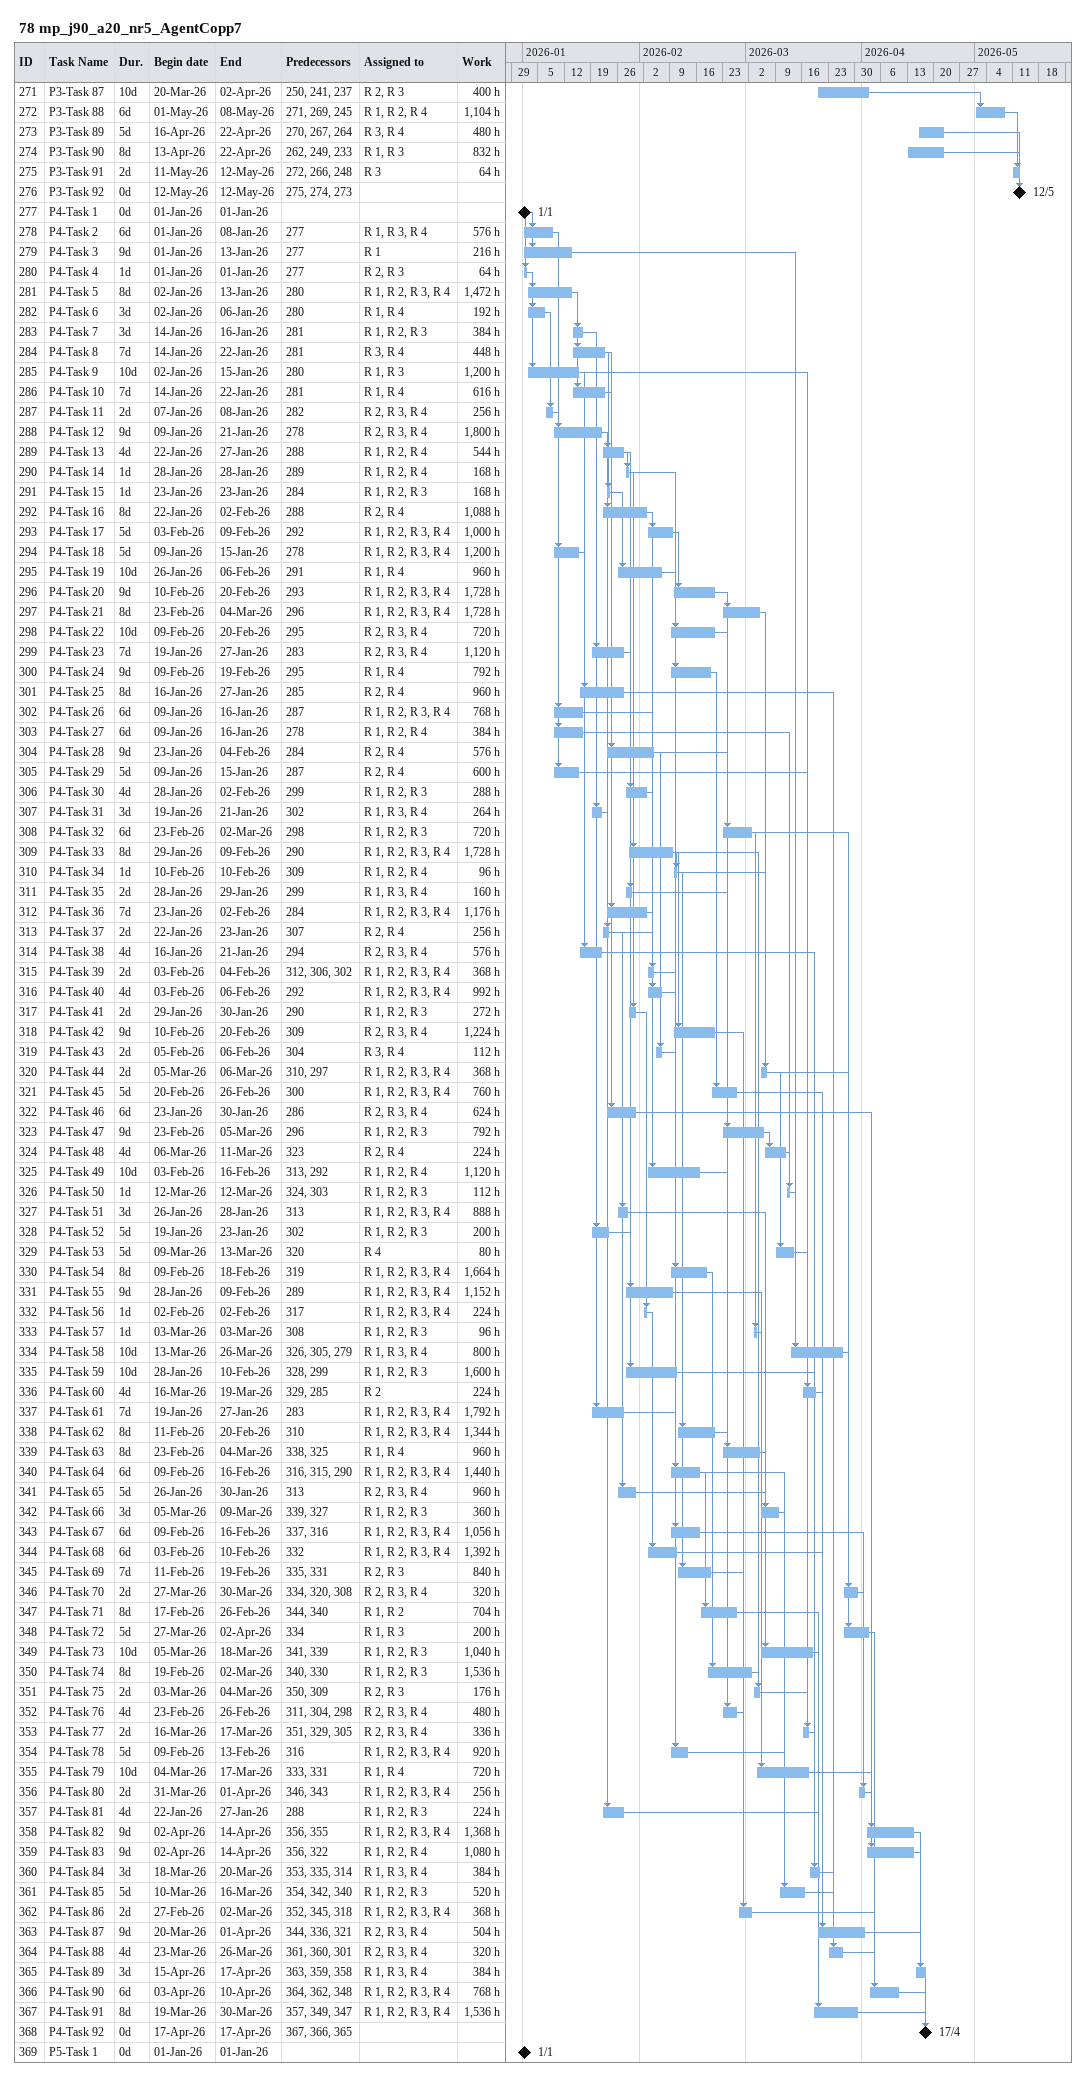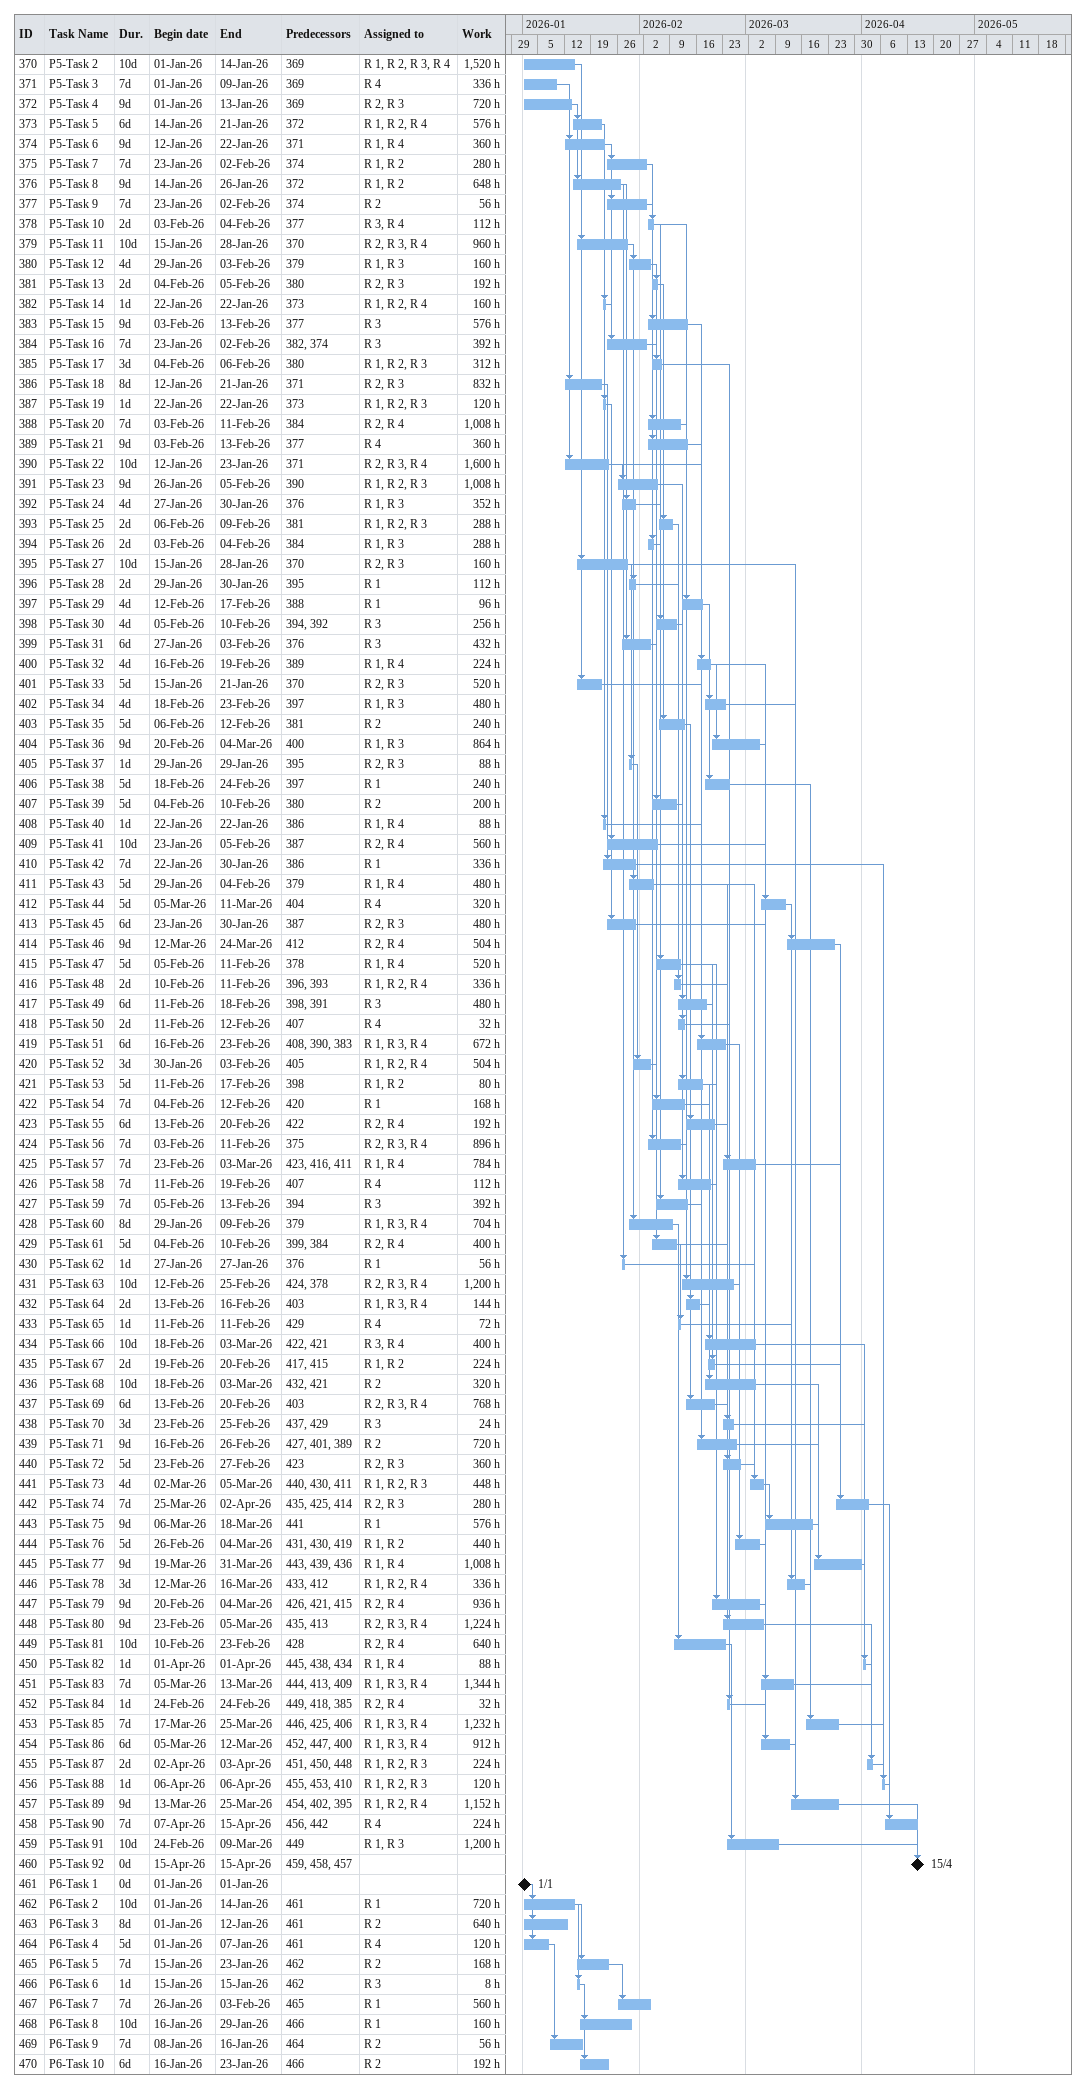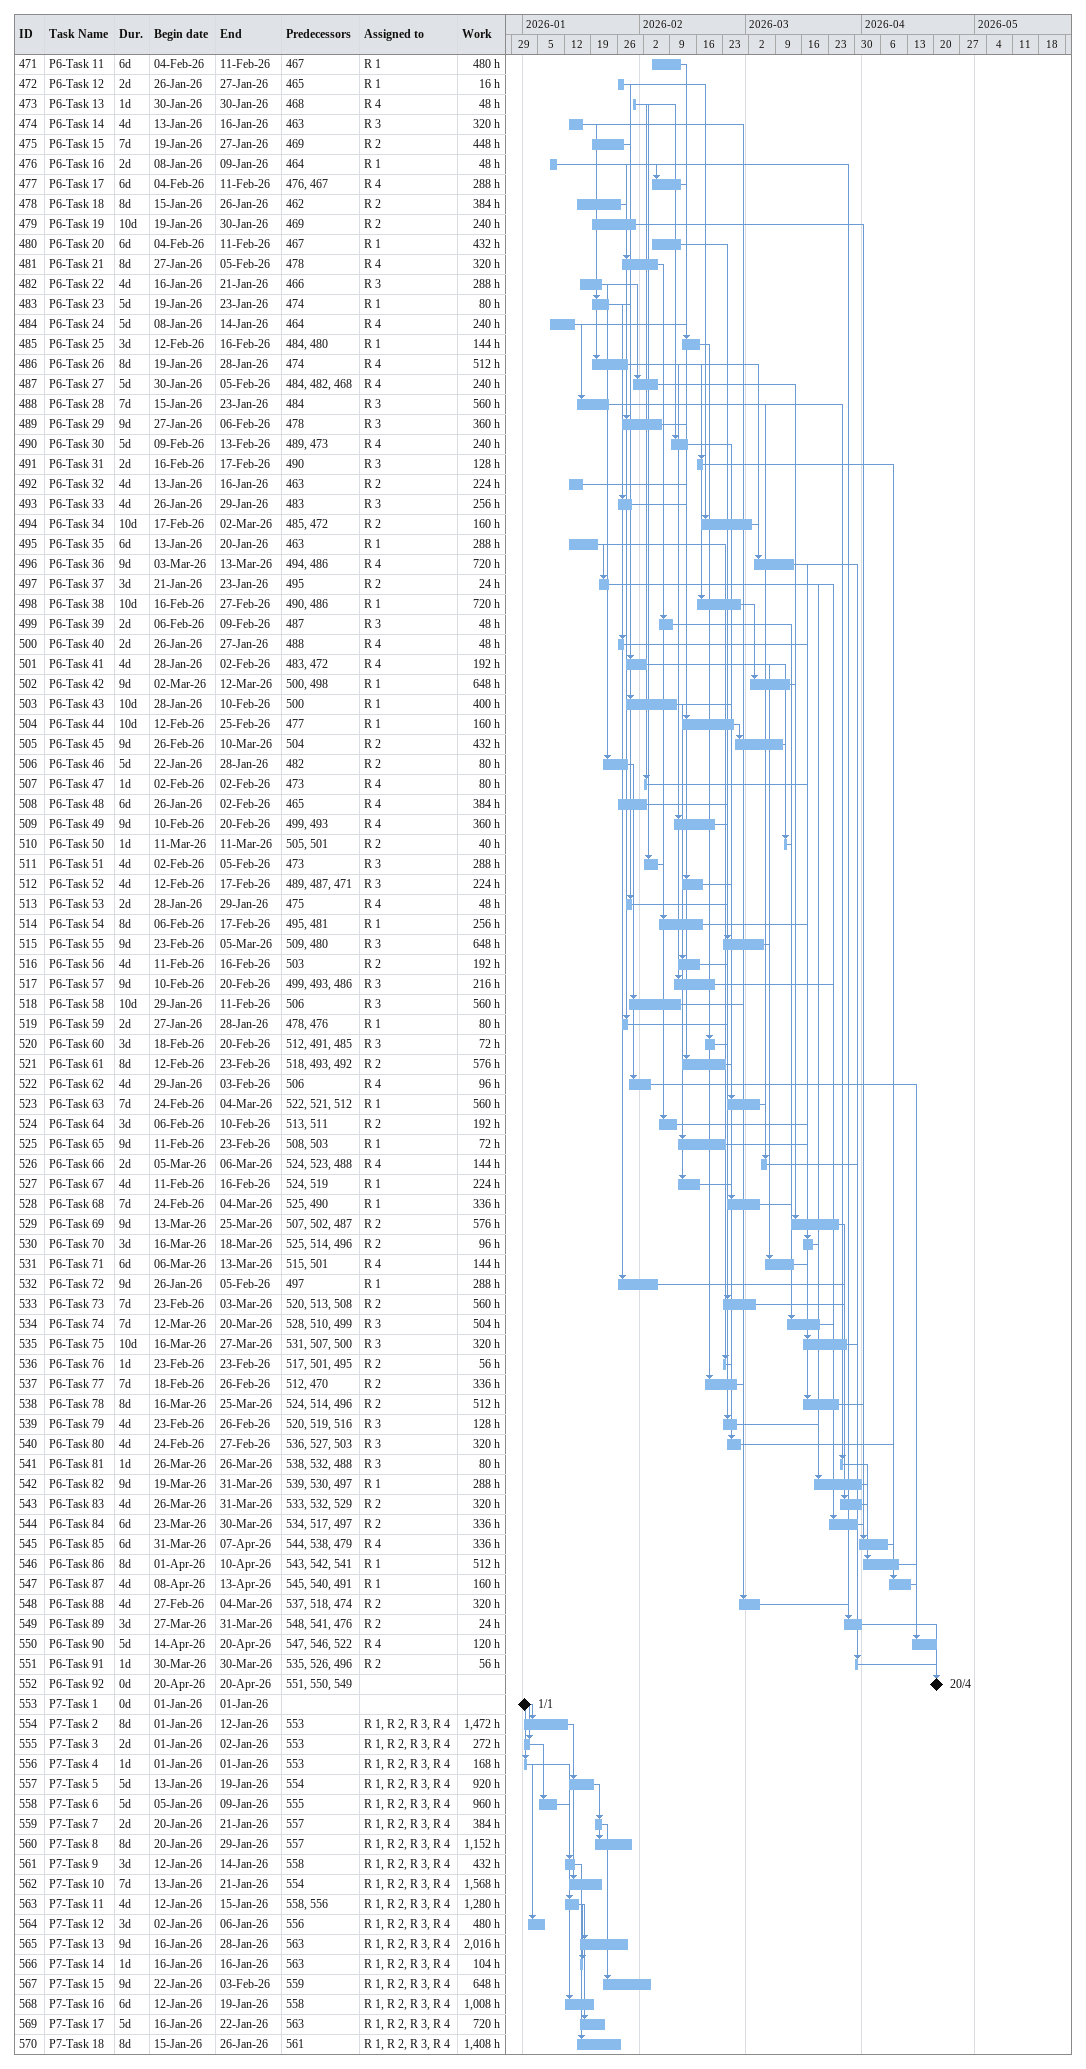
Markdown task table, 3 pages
78 mp_j90_a20_nr5_AgentCopp7

| ID | Task | Duration | Start | Finish | Predecessors | Resources | Work (h) |
|---|---|---|---|---|---|---|---|
| 271 | P3-Task 87 | 10d | 2026-03-20 | 2026-04-02 | 250, 241, 237 | R 2, R 3 | 400 |
| 272 | P3-Task 88 | 6d | 2026-05-01 | 2026-05-08 | 271, 269, 245 | R 1, R 2, R 4 | 1104 |
| 273 | P3-Task 89 | 5d | 2026-04-16 | 2026-04-22 | 270, 267, 264 | R 3, R 4 | 480 |
| 274 | P3-Task 90 | 8d | 2026-04-13 | 2026-04-22 | 262, 249, 233 | R 1, R 3 | 832 |
| 275 | P3-Task 91 | 2d | 2026-05-11 | 2026-05-12 | 272, 266, 248 | R 3 | 64 |
| 276 | P3-Task 92 | 0d | 2026-05-12 | 2026-05-12 | 275, 274, 273 |  |  |
| 277 | P4-Task 1 | 0d | 2026-01-01 | 2026-01-01 |  |  |  |
| 278 | P4-Task 2 | 6d | 2026-01-01 | 2026-01-08 | 277 | R 1, R 3, R 4 | 576 |
| 279 | P4-Task 3 | 9d | 2026-01-01 | 2026-01-13 | 277 | R 1 | 216 |
| 280 | P4-Task 4 | 1d | 2026-01-01 | 2026-01-01 | 277 | R 2, R 3 | 64 |
| 281 | P4-Task 5 | 8d | 2026-01-02 | 2026-01-13 | 280 | R 1, R 2, R 3, R 4 | 1472 |
| 282 | P4-Task 6 | 3d | 2026-01-02 | 2026-01-06 | 280 | R 1, R 4 | 192 |
| 283 | P4-Task 7 | 3d | 2026-01-14 | 2026-01-16 | 281 | R 1, R 2, R 3 | 384 |
| 284 | P4-Task 8 | 7d | 2026-01-14 | 2026-01-22 | 281 | R 3, R 4 | 448 |
| 285 | P4-Task 9 | 10d | 2026-01-02 | 2026-01-15 | 280 | R 1, R 3 | 1200 |
| 286 | P4-Task 10 | 7d | 2026-01-14 | 2026-01-22 | 281 | R 1, R 4 | 616 |
| 287 | P4-Task 11 | 2d | 2026-01-07 | 2026-01-08 | 282 | R 2, R 3, R 4 | 256 |
| 288 | P4-Task 12 | 9d | 2026-01-09 | 2026-01-21 | 278 | R 2, R 3, R 4 | 1800 |
| 289 | P4-Task 13 | 4d | 2026-01-22 | 2026-01-27 | 288 | R 1, R 2, R 4 | 544 |
| 290 | P4-Task 14 | 1d | 2026-01-28 | 2026-01-28 | 289 | R 1, R 2, R 4 | 168 |
| 291 | P4-Task 15 | 1d | 2026-01-23 | 2026-01-23 | 284 | R 1, R 2, R 3 | 168 |
| 292 | P4-Task 16 | 8d | 2026-01-22 | 2026-02-02 | 288 | R 2, R 4 | 1088 |
| 293 | P4-Task 17 | 5d | 2026-02-03 | 2026-02-09 | 292 | R 1, R 2, R 3, R 4 | 1000 |
| 294 | P4-Task 18 | 5d | 2026-01-09 | 2026-01-15 | 278 | R 1, R 2, R 3, R 4 | 1200 |
| 295 | P4-Task 19 | 10d | 2026-01-26 | 2026-02-06 | 291 | R 1, R 4 | 960 |
| 296 | P4-Task 20 | 9d | 2026-02-10 | 2026-02-20 | 293 | R 1, R 2, R 3, R 4 | 1728 |
| 297 | P4-Task 21 | 8d | 2026-02-23 | 2026-03-04 | 296 | R 1, R 2, R 3, R 4 | 1728 |
| 298 | P4-Task 22 | 10d | 2026-02-09 | 2026-02-20 | 295 | R 2, R 3, R 4 | 720 |
| 299 | P4-Task 23 | 7d | 2026-01-19 | 2026-01-27 | 283 | R 2, R 3, R 4 | 1120 |
| 300 | P4-Task 24 | 9d | 2026-02-09 | 2026-02-19 | 295 | R 1, R 4 | 792 |
| 301 | P4-Task 25 | 8d | 2026-01-16 | 2026-01-27 | 285 | R 2, R 4 | 960 |
| 302 | P4-Task 26 | 6d | 2026-01-09 | 2026-01-16 | 287 | R 1, R 2, R 3, R 4 | 768 |
| 303 | P4-Task 27 | 6d | 2026-01-09 | 2026-01-16 | 278 | R 1, R 2, R 4 | 384 |
| 304 | P4-Task 28 | 9d | 2026-01-23 | 2026-02-04 | 284 | R 2, R 4 | 576 |
| 305 | P4-Task 29 | 5d | 2026-01-09 | 2026-01-15 | 287 | R 2, R 4 | 600 |
| 306 | P4-Task 30 | 4d | 2026-01-28 | 2026-02-02 | 299 | R 1, R 2, R 3 | 288 |
| 307 | P4-Task 31 | 3d | 2026-01-19 | 2026-01-21 | 302 | R 1, R 3, R 4 | 264 |
| 308 | P4-Task 32 | 6d | 2026-02-23 | 2026-03-02 | 298 | R 1, R 2, R 3 | 720 |
| 309 | P4-Task 33 | 8d | 2026-01-29 | 2026-02-09 | 290 | R 1, R 2, R 3, R 4 | 1728 |
| 310 | P4-Task 34 | 1d | 2026-02-10 | 2026-02-10 | 309 | R 1, R 2, R 4 | 96 |
| 311 | P4-Task 35 | 2d | 2026-01-28 | 2026-01-29 | 299 | R 1, R 3, R 4 | 160 |
| 312 | P4-Task 36 | 7d | 2026-01-23 | 2026-02-02 | 284 | R 1, R 2, R 3, R 4 | 1176 |
| 313 | P4-Task 37 | 2d | 2026-01-22 | 2026-01-23 | 307 | R 2, R 4 | 256 |
| 314 | P4-Task 38 | 4d | 2026-01-16 | 2026-01-21 | 294 | R 2, R 3, R 4 | 576 |
| 315 | P4-Task 39 | 2d | 2026-02-03 | 2026-02-04 | 312, 306, 302 | R 1, R 2, R 3, R 4 | 368 |
| 316 | P4-Task 40 | 4d | 2026-02-03 | 2026-02-06 | 292 | R 1, R 2, R 3, R 4 | 992 |
| 317 | P4-Task 41 | 2d | 2026-01-29 | 2026-01-30 | 290 | R 1, R 2, R 3 | 272 |
| 318 | P4-Task 42 | 9d | 2026-02-10 | 2026-02-20 | 309 | R 2, R 3, R 4 | 1224 |
| 319 | P4-Task 43 | 2d | 2026-02-05 | 2026-02-06 | 304 | R 3, R 4 | 112 |
| 320 | P4-Task 44 | 2d | 2026-03-05 | 2026-03-06 | 310, 297 | R 1, R 2, R 3, R 4 | 368 |
| 321 | P4-Task 45 | 5d | 2026-02-20 | 2026-02-26 | 300 | R 1, R 2, R 3, R 4 | 760 |
| 322 | P4-Task 46 | 6d | 2026-01-23 | 2026-01-30 | 286 | R 2, R 3, R 4 | 624 |
| 323 | P4-Task 47 | 9d | 2026-02-23 | 2026-03-05 | 296 | R 1, R 2, R 3 | 792 |
| 324 | P4-Task 48 | 4d | 2026-03-06 | 2026-03-11 | 323 | R 2, R 4 | 224 |
| 325 | P4-Task 49 | 10d | 2026-02-03 | 2026-02-16 | 313, 292 | R 1, R 2, R 4 | 1120 |
| 326 | P4-Task 50 | 1d | 2026-03-12 | 2026-03-12 | 324, 303 | R 1, R 2, R 3 | 112 |
| 327 | P4-Task 51 | 3d | 2026-01-26 | 2026-01-28 | 313 | R 1, R 2, R 3, R 4 | 888 |
| 328 | P4-Task 52 | 5d | 2026-01-19 | 2026-01-23 | 302 | R 1, R 2, R 3 | 200 |
| 329 | P4-Task 53 | 5d | 2026-03-09 | 2026-03-13 | 320 | R 4 | 80 |
| 330 | P4-Task 54 | 8d | 2026-02-09 | 2026-02-18 | 319 | R 1, R 2, R 3, R 4 | 1664 |
| 331 | P4-Task 55 | 9d | 2026-01-28 | 2026-02-09 | 289 | R 1, R 2, R 3, R 4 | 1152 |
| 332 | P4-Task 56 | 1d | 2026-02-02 | 2026-02-02 | 317 | R 1, R 2, R 3, R 4 | 224 |
| 333 | P4-Task 57 | 1d | 2026-03-03 | 2026-03-03 | 308 | R 1, R 2, R 3 | 96 |
| 334 | P4-Task 58 | 10d | 2026-03-13 | 2026-03-26 | 326, 305, 279 | R 1, R 3, R 4 | 800 |
| 335 | P4-Task 59 | 10d | 2026-01-28 | 2026-02-10 | 328, 299 | R 1, R 2, R 3 | 1600 |
| 336 | P4-Task 60 | 4d | 2026-03-16 | 2026-03-19 | 329, 285 | R 2 | 224 |
| 337 | P4-Task 61 | 7d | 2026-01-19 | 2026-01-27 | 283 | R 1, R 2, R 3, R 4 | 1792 |
| 338 | P4-Task 62 | 8d | 2026-02-11 | 2026-02-20 | 310 | R 1, R 2, R 3, R 4 | 1344 |
| 339 | P4-Task 63 | 8d | 2026-02-23 | 2026-03-04 | 338, 325 | R 1, R 4 | 960 |
| 340 | P4-Task 64 | 6d | 2026-02-09 | 2026-02-16 | 316, 315, 290 | R 1, R 2, R 3, R 4 | 1440 |
| 341 | P4-Task 65 | 5d | 2026-01-26 | 2026-01-30 | 313 | R 2, R 3, R 4 | 960 |
| 342 | P4-Task 66 | 3d | 2026-03-05 | 2026-03-09 | 339, 327 | R 1, R 2, R 3 | 360 |
| 343 | P4-Task 67 | 6d | 2026-02-09 | 2026-02-16 | 337, 316 | R 1, R 2, R 3, R 4 | 1056 |
| 344 | P4-Task 68 | 6d | 2026-02-03 | 2026-02-10 | 332 | R 1, R 2, R 3, R 4 | 1392 |
| 345 | P4-Task 69 | 7d | 2026-02-11 | 2026-02-19 | 335, 331 | R 2, R 3 | 840 |
| 346 | P4-Task 70 | 2d | 2026-03-27 | 2026-03-30 | 334, 320, 308 | R 2, R 3, R 4 | 320 |
| 347 | P4-Task 71 | 8d | 2026-02-17 | 2026-02-26 | 344, 340 | R 1, R 2 | 704 |
| 348 | P4-Task 72 | 5d | 2026-03-27 | 2026-04-02 | 334 | R 1, R 3 | 200 |
| 349 | P4-Task 73 | 10d | 2026-03-05 | 2026-03-18 | 341, 339 | R 1, R 2, R 3 | 1040 |
| 350 | P4-Task 74 | 8d | 2026-02-19 | 2026-03-02 | 340, 330 | R 1, R 2, R 3 | 1536 |
| 351 | P4-Task 75 | 2d | 2026-03-03 | 2026-03-04 | 350, 309 | R 2, R 3 | 176 |
| 352 | P4-Task 76 | 4d | 2026-02-23 | 2026-02-26 | 311, 304, 298 | R 2, R 3, R 4 | 480 |
| 353 | P4-Task 77 | 2d | 2026-03-16 | 2026-03-17 | 351, 329, 305 | R 2, R 3, R 4 | 336 |
| 354 | P4-Task 78 | 5d | 2026-02-09 | 2026-02-13 | 316 | R 1, R 2, R 3, R 4 | 920 |
| 355 | P4-Task 79 | 10d | 2026-03-04 | 2026-03-17 | 333, 331 | R 1, R 4 | 720 |
| 356 | P4-Task 80 | 2d | 2026-03-31 | 2026-04-01 | 346, 343 | R 1, R 2, R 3, R 4 | 256 |
| 357 | P4-Task 81 | 4d | 2026-01-22 | 2026-01-27 | 288 | R 1, R 2, R 3 | 224 |
| 358 | P4-Task 82 | 9d | 2026-04-02 | 2026-04-14 | 356, 355 | R 1, R 2, R 3, R 4 | 1368 |
| 359 | P4-Task 83 | 9d | 2026-04-02 | 2026-04-14 | 356, 322 | R 1, R 2, R 4 | 1080 |
| 360 | P4-Task 84 | 3d | 2026-03-18 | 2026-03-20 | 353, 335, 314 | R 1, R 3, R 4 | 384 |
| 361 | P4-Task 85 | 5d | 2026-03-10 | 2026-03-16 | 354, 342, 340 | R 1, R 2, R 3 | 520 |
| 362 | P4-Task 86 | 2d | 2026-02-27 | 2026-03-02 | 352, 345, 318 | R 1, R 2, R 3, R 4 | 368 |
| 363 | P4-Task 87 | 9d | 2026-03-20 | 2026-04-01 | 344, 336, 321 | R 2, R 3, R 4 | 504 |
| 364 | P4-Task 88 | 4d | 2026-03-23 | 2026-03-26 | 361, 360, 301 | R 2, R 3, R 4 | 320 |
| 365 | P4-Task 89 | 3d | 2026-04-15 | 2026-04-17 | 363, 359, 358 | R 1, R 3, R 4 | 384 |
| 366 | P4-Task 90 | 6d | 2026-04-03 | 2026-04-10 | 364, 362, 348 | R 1, R 2, R 3, R 4 | 768 |
| 367 | P4-Task 91 | 8d | 2026-03-19 | 2026-03-30 | 357, 349, 347 | R 1, R 2, R 3, R 4 | 1536 |
| 368 | P4-Task 92 | 0d | 2026-04-17 | 2026-04-17 | 367, 366, 365 |  |  |
| 369 | P5-Task 1 | 0d | 2026-01-01 | 2026-01-01 |  |  |  |
| 370 | P5-Task 2 | 10d | 2026-01-01 | 2026-01-14 | 369 | R 1, R 2, R 3, R 4 | 1520 |
| 371 | P5-Task 3 | 7d | 2026-01-01 | 2026-01-09 | 369 | R 4 | 336 |
| 372 | P5-Task 4 | 9d | 2026-01-01 | 2026-01-13 | 369 | R 2, R 3 | 720 |
| 373 | P5-Task 5 | 6d | 2026-01-14 | 2026-01-21 | 372 | R 1, R 2, R 4 | 576 |
| 374 | P5-Task 6 | 9d | 2026-01-12 | 2026-01-22 | 371 | R 1, R 4 | 360 |
| 375 | P5-Task 7 | 7d | 2026-01-23 | 2026-02-02 | 374 | R 1, R 2 | 280 |
| 376 | P5-Task 8 | 9d | 2026-01-14 | 2026-01-26 | 372 | R 1, R 2 | 648 |
| 377 | P5-Task 9 | 7d | 2026-01-23 | 2026-02-02 | 374 | R 2 | 56 |
| 378 | P5-Task 10 | 2d | 2026-02-03 | 2026-02-04 | 377 | R 3, R 4 | 112 |
| 379 | P5-Task 11 | 10d | 2026-01-15 | 2026-01-28 | 370 | R 2, R 3, R 4 | 960 |
| 380 | P5-Task 12 | 4d | 2026-01-29 | 2026-02-03 | 379 | R 1, R 3 | 160 |
| 381 | P5-Task 13 | 2d | 2026-02-04 | 2026-02-05 | 380 | R 2, R 3 | 192 |
| 382 | P5-Task 14 | 1d | 2026-01-22 | 2026-01-22 | 373 | R 1, R 2, R 4 | 160 |
| 383 | P5-Task 15 | 9d | 2026-02-03 | 2026-02-13 | 377 | R 3 | 576 |
| 384 | P5-Task 16 | 7d | 2026-01-23 | 2026-02-02 | 382, 374 | R 3 | 392 |
| 385 | P5-Task 17 | 3d | 2026-02-04 | 2026-02-06 | 380 | R 1, R 2, R 3 | 312 |
| 386 | P5-Task 18 | 8d | 2026-01-12 | 2026-01-21 | 371 | R 2, R 3 | 832 |
| 387 | P5-Task 19 | 1d | 2026-01-22 | 2026-01-22 | 373 | R 1, R 2, R 3 | 120 |
| 388 | P5-Task 20 | 7d | 2026-02-03 | 2026-02-11 | 384 | R 2, R 4 | 1008 |
| 389 | P5-Task 21 | 9d | 2026-02-03 | 2026-02-13 | 377 | R 4 | 360 |
| 390 | P5-Task 22 | 10d | 2026-01-12 | 2026-01-23 | 371 | R 2, R 3, R 4 | 1600 |
| 391 | P5-Task 23 | 9d | 2026-01-26 | 2026-02-05 | 390 | R 1, R 2, R 3 | 1008 |
| 392 | P5-Task 24 | 4d | 2026-01-27 | 2026-01-30 | 376 | R 1, R 3 | 352 |
| 393 | P5-Task 25 | 2d | 2026-02-06 | 2026-02-09 | 381 | R 1, R 2, R 3 | 288 |
| 394 | P5-Task 26 | 2d | 2026-02-03 | 2026-02-04 | 384 | R 1, R 3 | 288 |
| 395 | P5-Task 27 | 10d | 2026-01-15 | 2026-01-28 | 370 | R 2, R 3 | 160 |
| 396 | P5-Task 28 | 2d | 2026-01-29 | 2026-01-30 | 395 | R 1 | 112 |
| 397 | P5-Task 29 | 4d | 2026-02-12 | 2026-02-17 | 388 | R 1 | 96 |
| 398 | P5-Task 30 | 4d | 2026-02-05 | 2026-02-10 | 394, 392 | R 3 | 256 |
| 399 | P5-Task 31 | 6d | 2026-01-27 | 2026-02-03 | 376 | R 3 | 432 |
| 400 | P5-Task 32 | 4d | 2026-02-16 | 2026-02-19 | 389 | R 1, R 4 | 224 |
| 401 | P5-Task 33 | 5d | 2026-01-15 | 2026-01-21 | 370 | R 2, R 3 | 520 |
| 402 | P5-Task 34 | 4d | 2026-02-18 | 2026-02-23 | 397 | R 1, R 3 | 480 |
| 403 | P5-Task 35 | 5d | 2026-02-06 | 2026-02-12 | 381 | R 2 | 240 |
| 404 | P5-Task 36 | 9d | 2026-02-20 | 2026-03-04 | 400 | R 1, R 3 | 864 |
| 405 | P5-Task 37 | 1d | 2026-01-29 | 2026-01-29 | 395 | R 2, R 3 | 88 |
| 406 | P5-Task 38 | 5d | 2026-02-18 | 2026-02-24 | 397 | R 1 | 240 |
| 407 | P5-Task 39 | 5d | 2026-02-04 | 2026-02-10 | 380 | R 2 | 200 |
| 408 | P5-Task 40 | 1d | 2026-01-22 | 2026-01-22 | 386 | R 1, R 4 | 88 |
| 409 | P5-Task 41 | 10d | 2026-01-23 | 2026-02-05 | 387 | R 2, R 4 | 560 |
| 410 | P5-Task 42 | 7d | 2026-01-22 | 2026-01-30 | 386 | R 1 | 336 |
| 411 | P5-Task 43 | 5d | 2026-01-29 | 2026-02-04 | 379 | R 1, R 4 | 480 |
| 412 | P5-Task 44 | 5d | 2026-03-05 | 2026-03-11 | 404 | R 4 | 320 |
| 413 | P5-Task 45 | 6d | 2026-01-23 | 2026-01-30 | 387 | R 2, R 3 | 480 |
| 414 | P5-Task 46 | 9d | 2026-03-12 | 2026-03-24 | 412 | R 2, R 4 | 504 |
| 415 | P5-Task 47 | 5d | 2026-02-05 | 2026-02-11 | 378 | R 1, R 4 | 520 |
| 416 | P5-Task 48 | 2d | 2026-02-10 | 2026-02-11 | 396, 393 | R 1, R 2, R 4 | 336 |
| 417 | P5-Task 49 | 6d | 2026-02-11 | 2026-02-18 | 398, 391 | R 3 | 480 |
| 418 | P5-Task 50 | 2d | 2026-02-11 | 2026-02-12 | 407 | R 4 | 32 |
| 419 | P5-Task 51 | 6d | 2026-02-16 | 2026-02-23 | 408, 390, 383 | R 1, R 3, R 4 | 672 |
| 420 | P5-Task 52 | 3d | 2026-01-30 | 2026-02-03 | 405 | R 1, R 2, R 4 | 504 |
| 421 | P5-Task 53 | 5d | 2026-02-11 | 2026-02-17 | 398 | R 1, R 2 | 80 |
| 422 | P5-Task 54 | 7d | 2026-02-04 | 2026-02-12 | 420 | R 1 | 168 |
| 423 | P5-Task 55 | 6d | 2026-02-13 | 2026-02-20 | 422 | R 2, R 4 | 192 |
| 424 | P5-Task 56 | 7d | 2026-02-03 | 2026-02-11 | 375 | R 2, R 3, R 4 | 896 |
| 425 | P5-Task 57 | 7d | 2026-02-23 | 2026-03-03 | 423, 416, 411 | R 1, R 4 | 784 |
| 426 | P5-Task 58 | 7d | 2026-02-11 | 2026-02-19 | 407 | R 4 | 112 |
| 427 | P5-Task 59 | 7d | 2026-02-05 | 2026-02-13 | 394 | R 3 | 392 |
| 428 | P5-Task 60 | 8d | 2026-01-29 | 2026-02-09 | 379 | R 1, R 3, R 4 | 704 |
| 429 | P5-Task 61 | 5d | 2026-02-04 | 2026-02-10 | 399, 384 | R 2, R 4 | 400 |
| 430 | P5-Task 62 | 1d | 2026-01-27 | 2026-01-27 | 376 | R 1 | 56 |
| 431 | P5-Task 63 | 10d | 2026-02-12 | 2026-02-25 | 424, 378 | R 2, R 3, R 4 | 1200 |
| 432 | P5-Task 64 | 2d | 2026-02-13 | 2026-02-16 | 403 | R 1, R 3, R 4 | 144 |
| 433 | P5-Task 65 | 1d | 2026-02-11 | 2026-02-11 | 429 | R 4 | 72 |
| 434 | P5-Task 66 | 10d | 2026-02-18 | 2026-03-03 | 422, 421 | R 3, R 4 | 400 |
| 435 | P5-Task 67 | 2d | 2026-02-19 | 2026-02-20 | 417, 415 | R 1, R 2 | 224 |
| 436 | P5-Task 68 | 10d | 2026-02-18 | 2026-03-03 | 432, 421 | R 2 | 320 |
| 437 | P5-Task 69 | 6d | 2026-02-13 | 2026-02-20 | 403 | R 2, R 3, R 4 | 768 |
| 438 | P5-Task 70 | 3d | 2026-02-23 | 2026-02-25 | 437, 429 | R 3 | 24 |
| 439 | P5-Task 71 | 9d | 2026-02-16 | 2026-02-26 | 427, 401, 389 | R 2 | 720 |
| 440 | P5-Task 72 | 5d | 2026-02-23 | 2026-02-27 | 423 | R 2, R 3 | 360 |
| 441 | P5-Task 73 | 4d | 2026-03-02 | 2026-03-05 | 440, 430, 411 | R 1, R 2, R 3 | 448 |
| 442 | P5-Task 74 | 7d | 2026-03-25 | 2026-04-02 | 435, 425, 414 | R 2, R 3 | 280 |
| 443 | P5-Task 75 | 9d | 2026-03-06 | 2026-03-18 | 441 | R 1 | 576 |
| 444 | P5-Task 76 | 5d | 2026-02-26 | 2026-03-04 | 431, 430, 419 | R 1, R 2 | 440 |
| 445 | P5-Task 77 | 9d | 2026-03-19 | 2026-03-31 | 443, 439, 436 | R 1, R 4 | 1008 |
| 446 | P5-Task 78 | 3d | 2026-03-12 | 2026-03-16 | 433, 412 | R 1, R 2, R 4 | 336 |
| 447 | P5-Task 79 | 9d | 2026-02-20 | 2026-03-04 | 426, 421, 415 | R 2, R 4 | 936 |
| 448 | P5-Task 80 | 9d | 2026-02-23 | 2026-03-05 | 435, 413 | R 2, R 3, R 4 | 1224 |
| 449 | P5-Task 81 | 10d | 2026-02-10 | 2026-02-23 | 428 | R 2, R 4 | 640 |
| 450 | P5-Task 82 | 1d | 2026-04-01 | 2026-04-01 | 445, 438, 434 | R 1, R 4 | 88 |
| 451 | P5-Task 83 | 7d | 2026-03-05 | 2026-03-13 | 444, 413, 409 | R 1, R 3, R 4 | 1344 |
| 452 | P5-Task 84 | 1d | 2026-02-24 | 2026-02-24 | 449, 418, 385 | R 2, R 4 | 32 |
| 453 | P5-Task 85 | 7d | 2026-03-17 | 2026-03-25 | 446, 425, 406 | R 1, R 3, R 4 | 1232 |
| 454 | P5-Task 86 | 6d | 2026-03-05 | 2026-03-12 | 452, 447, 400 | R 1, R 3, R 4 | 912 |
| 455 | P5-Task 87 | 2d | 2026-04-02 | 2026-04-03 | 451, 450, 448 | R 1, R 2, R 3 | 224 |
| 456 | P5-Task 88 | 1d | 2026-04-06 | 2026-04-06 | 455, 453, 410 | R 1, R 2, R 3 | 120 |
| 457 | P5-Task 89 | 9d | 2026-03-13 | 2026-03-25 | 454, 402, 395 | R 1, R 2, R 4 | 1152 |
| 458 | P5-Task 90 | 7d | 2026-04-07 | 2026-04-15 | 456, 442 | R 4 | 224 |
| 459 | P5-Task 91 | 10d | 2026-02-24 | 2026-03-09 | 449 | R 1, R 3 | 1200 |
| 460 | P5-Task 92 | 0d | 2026-04-15 | 2026-04-15 | 459, 458, 457 |  |  |
| 461 | P6-Task 1 | 0d | 2026-01-01 | 2026-01-01 |  |  |  |
| 462 | P6-Task 2 | 10d | 2026-01-01 | 2026-01-14 | 461 | R 1 | 720 |
| 463 | P6-Task 3 | 8d | 2026-01-01 | 2026-01-12 | 461 | R 2 | 640 |
| 464 | P6-Task 4 | 5d | 2026-01-01 | 2026-01-07 | 461 | R 4 | 120 |
| 465 | P6-Task 5 | 7d | 2026-01-15 | 2026-01-23 | 462 | R 2 | 168 |
| 466 | P6-Task 6 | 1d | 2026-01-15 | 2026-01-15 | 462 | R 3 | 8 |
| 467 | P6-Task 7 | 7d | 2026-01-26 | 2026-02-03 | 465 | R 1 | 560 |
| 468 | P6-Task 8 | 10d | 2026-01-16 | 2026-01-29 | 466 | R 1 | 160 |
| 469 | P6-Task 9 | 7d | 2026-01-08 | 2026-01-16 | 464 | R 2 | 56 |
| 470 | P6-Task 10 | 6d | 2026-01-16 | 2026-01-23 | 466 | R 2 | 192 |
| 471 | P6-Task 11 | 6d | 2026-02-04 | 2026-02-11 | 467 | R 1 | 480 |
| 472 | P6-Task 12 | 2d | 2026-01-26 | 2026-01-27 | 465 | R 1 | 16 |
| 473 | P6-Task 13 | 1d | 2026-01-30 | 2026-01-30 | 468 | R 4 | 48 |
| 474 | P6-Task 14 | 4d | 2026-01-13 | 2026-01-16 | 463 | R 3 | 320 |
| 475 | P6-Task 15 | 7d | 2026-01-19 | 2026-01-27 | 469 | R 2 | 448 |
| 476 | P6-Task 16 | 2d | 2026-01-08 | 2026-01-09 | 464 | R 1 | 48 |
| 477 | P6-Task 17 | 6d | 2026-02-04 | 2026-02-11 | 476, 467 | R 4 | 288 |
| 478 | P6-Task 18 | 8d | 2026-01-15 | 2026-01-26 | 462 | R 2 | 384 |
| 479 | P6-Task 19 | 10d | 2026-01-19 | 2026-01-30 | 469 | R 2 | 240 |
| 480 | P6-Task 20 | 6d | 2026-02-04 | 2026-02-11 | 467 | R 1 | 432 |
| 481 | P6-Task 21 | 8d | 2026-01-27 | 2026-02-05 | 478 | R 4 | 320 |
| 482 | P6-Task 22 | 4d | 2026-01-16 | 2026-01-21 | 466 | R 3 | 288 |
| 483 | P6-Task 23 | 5d | 2026-01-19 | 2026-01-23 | 474 | R 1 | 80 |
| 484 | P6-Task 24 | 5d | 2026-01-08 | 2026-01-14 | 464 | R 4 | 240 |
| 485 | P6-Task 25 | 3d | 2026-02-12 | 2026-02-16 | 484, 480 | R 1 | 144 |
| 486 | P6-Task 26 | 8d | 2026-01-19 | 2026-01-28 | 474 | R 4 | 512 |
| 487 | P6-Task 27 | 5d | 2026-01-30 | 2026-02-05 | 484, 482, 468 | R 4 | 240 |
| 488 | P6-Task 28 | 7d | 2026-01-15 | 2026-01-23 | 484 | R 3 | 560 |
| 489 | P6-Task 29 | 9d | 2026-01-27 | 2026-02-06 | 478 | R 3 | 360 |
| 490 | P6-Task 30 | 5d | 2026-02-09 | 2026-02-13 | 489, 473 | R 4 | 240 |
| 491 | P6-Task 31 | 2d | 2026-02-16 | 2026-02-17 | 490 | R 3 | 128 |
| 492 | P6-Task 32 | 4d | 2026-01-13 | 2026-01-16 | 463 | R 2 | 224 |
| 493 | P6-Task 33 | 4d | 2026-01-26 | 2026-01-29 | 483 | R 3 | 256 |
| 494 | P6-Task 34 | 10d | 2026-02-17 | 2026-03-02 | 485, 472 | R 2 | 160 |
| 495 | P6-Task 35 | 6d | 2026-01-13 | 2026-01-20 | 463 | R 1 | 288 |
| 496 | P6-Task 36 | 9d | 2026-03-03 | 2026-03-13 | 494, 486 | R 4 | 720 |
| 497 | P6-Task 37 | 3d | 2026-01-21 | 2026-01-23 | 495 | R 2 | 24 |
| 498 | P6-Task 38 | 10d | 2026-02-16 | 2026-02-27 | 490, 486 | R 1 | 720 |
| 499 | P6-Task 39 | 2d | 2026-02-06 | 2026-02-09 | 487 | R 3 | 48 |
| 500 | P6-Task 40 | 2d | 2026-01-26 | 2026-01-27 | 488 | R 4 | 48 |
| 501 | P6-Task 41 | 4d | 2026-01-28 | 2026-02-02 | 483, 472 | R 4 | 192 |
| 502 | P6-Task 42 | 9d | 2026-03-02 | 2026-03-12 | 500, 498 | R 1 | 648 |
| 503 | P6-Task 43 | 10d | 2026-01-28 | 2026-02-10 | 500 | R 1 | 400 |
| 504 | P6-Task 44 | 10d | 2026-02-12 | 2026-02-25 | 477 | R 1 | 160 |
| 505 | P6-Task 45 | 9d | 2026-02-26 | 2026-03-10 | 504 | R 2 | 432 |
| 506 | P6-Task 46 | 5d | 2026-01-22 | 2026-01-28 | 482 | R 2 | 80 |
| 507 | P6-Task 47 | 1d | 2026-02-02 | 2026-02-02 | 473 | R 4 | 80 |
| 508 | P6-Task 48 | 6d | 2026-01-26 | 2026-02-02 | 465 | R 4 | 384 |
| 509 | P6-Task 49 | 9d | 2026-02-10 | 2026-02-20 | 499, 493 | R 4 | 360 |
| 510 | P6-Task 50 | 1d | 2026-03-11 | 2026-03-11 | 505, 501 | R 2 | 40 |
| 511 | P6-Task 51 | 4d | 2026-02-02 | 2026-02-05 | 473 | R 3 | 288 |
| 512 | P6-Task 52 | 4d | 2026-02-12 | 2026-02-17 | 489, 487, 471 | R 3 | 224 |
| 513 | P6-Task 53 | 2d | 2026-01-28 | 2026-01-29 | 475 | R 4 | 48 |
| 514 | P6-Task 54 | 8d | 2026-02-06 | 2026-02-17 | 495, 481 | R 1 | 256 |
| 515 | P6-Task 55 | 9d | 2026-02-23 | 2026-03-05 | 509, 480 | R 3 | 648 |
| 516 | P6-Task 56 | 4d | 2026-02-11 | 2026-02-16 | 503 | R 2 | 192 |
| 517 | P6-Task 57 | 9d | 2026-02-10 | 2026-02-20 | 499, 493, 486 | R 3 | 216 |
| 518 | P6-Task 58 | 10d | 2026-01-29 | 2026-02-11 | 506 | R 3 | 560 |
| 519 | P6-Task 59 | 2d | 2026-01-27 | 2026-01-28 | 478, 476 | R 1 | 80 |
| 520 | P6-Task 60 | 3d | 2026-02-18 | 2026-02-20 | 512, 491, 485 | R 3 | 72 |
| 521 | P6-Task 61 | 8d | 2026-02-12 | 2026-02-23 | 518, 493, 492 | R 2 | 576 |
| 522 | P6-Task 62 | 4d | 2026-01-29 | 2026-02-03 | 506 | R 4 | 96 |
| 523 | P6-Task 63 | 7d | 2026-02-24 | 2026-03-04 | 522, 521, 512 | R 1 | 560 |
| 524 | P6-Task 64 | 3d | 2026-02-06 | 2026-02-10 | 513, 511 | R 2 | 192 |
| 525 | P6-Task 65 | 9d | 2026-02-11 | 2026-02-23 | 508, 503 | R 1 | 72 |
| 526 | P6-Task 66 | 2d | 2026-03-05 | 2026-03-06 | 524, 523, 488 | R 4 | 144 |
| 527 | P6-Task 67 | 4d | 2026-02-11 | 2026-02-16 | 524, 519 | R 1 | 224 |
| 528 | P6-Task 68 | 7d | 2026-02-24 | 2026-03-04 | 525, 490 | R 1 | 336 |
| 529 | P6-Task 69 | 9d | 2026-03-13 | 2026-03-25 | 507, 502, 487 | R 2 | 576 |
| 530 | P6-Task 70 | 3d | 2026-03-16 | 2026-03-18 | 525, 514, 496 | R 2 | 96 |
| 531 | P6-Task 71 | 6d | 2026-03-06 | 2026-03-13 | 515, 501 | R 4 | 144 |
| 532 | P6-Task 72 | 9d | 2026-01-26 | 2026-02-05 | 497 | R 1 | 288 |
| 533 | P6-Task 73 | 7d | 2026-02-23 | 2026-03-03 | 520, 513, 508 | R 2 | 560 |
| 534 | P6-Task 74 | 7d | 2026-03-12 | 2026-03-20 | 528, 510, 499 | R 3 | 504 |
| 535 | P6-Task 75 | 10d | 2026-03-16 | 2026-03-27 | 531, 507, 500 | R 3 | 320 |
| 536 | P6-Task 76 | 1d | 2026-02-23 | 2026-02-23 | 517, 501, 495 | R 2 | 56 |
| 537 | P6-Task 77 | 7d | 2026-02-18 | 2026-02-26 | 512, 470 | R 2 | 336 |
| 538 | P6-Task 78 | 8d | 2026-03-16 | 2026-03-25 | 524, 514, 496 | R 2 | 512 |
| 539 | P6-Task 79 | 4d | 2026-02-23 | 2026-02-26 | 520, 519, 516 | R 3 | 128 |
| 540 | P6-Task 80 | 4d | 2026-02-24 | 2026-02-27 | 536, 527, 503 | R 3 | 320 |
| 541 | P6-Task 81 | 1d | 2026-03-26 | 2026-03-26 | 538, 532, 488 | R 3 | 80 |
| 542 | P6-Task 82 | 9d | 2026-03-19 | 2026-03-31 | 539, 530, 497 | R 1 | 288 |
| 543 | P6-Task 83 | 4d | 2026-03-26 | 2026-03-31 | 533, 532, 529 | R 2 | 320 |
| 544 | P6-Task 84 | 6d | 2026-03-23 | 2026-03-30 | 534, 517, 497 | R 2 | 336 |
| 545 | P6-Task 85 | 6d | 2026-03-31 | 2026-04-07 | 544, 538, 479 | R 4 | 336 |
| 546 | P6-Task 86 | 8d | 2026-04-01 | 2026-04-10 | 543, 542, 541 | R 1 | 512 |
| 547 | P6-Task 87 | 4d | 2026-04-08 | 2026-04-13 | 545, 540, 491 | R 1 | 160 |
| 548 | P6-Task 88 | 4d | 2026-02-27 | 2026-03-04 | 537, 518, 474 | R 2 | 320 |
| 549 | P6-Task 89 | 3d | 2026-03-27 | 2026-03-31 | 548, 541, 476 | R 2 | 24 |
| 550 | P6-Task 90 | 5d | 2026-04-14 | 2026-04-20 | 547, 546, 522 | R 4 | 120 |
| 551 | P6-Task 91 | 1d | 2026-03-30 | 2026-03-30 | 535, 526, 496 | R 2 | 56 |
| 552 | P6-Task 92 | 0d | 2026-04-20 | 2026-04-20 | 551, 550, 549 |  |  |
| 553 | P7-Task 1 | 0d | 2026-01-01 | 2026-01-01 |  |  |  |
| 554 | P7-Task 2 | 8d | 2026-01-01 | 2026-01-12 | 553 | R 1, R 2, R 3, R 4 | 1472 |
| 555 | P7-Task 3 | 2d | 2026-01-01 | 2026-01-02 | 553 | R 1, R 2, R 3, R 4 | 272 |
| 556 | P7-Task 4 | 1d | 2026-01-01 | 2026-01-01 | 553 | R 1, R 2, R 3, R 4 | 168 |
| 557 | P7-Task 5 | 5d | 2026-01-13 | 2026-01-19 | 554 | R 1, R 2, R 3, R 4 | 920 |
| 558 | P7-Task 6 | 5d | 2026-01-05 | 2026-01-09 | 555 | R 1, R 2, R 3, R 4 | 960 |
| 559 | P7-Task 7 | 2d | 2026-01-20 | 2026-01-21 | 557 | R 1, R 2, R 3, R 4 | 384 |
| 560 | P7-Task 8 | 8d | 2026-01-20 | 2026-01-29 | 557 | R 1, R 2, R 3, R 4 | 1152 |
| 561 | P7-Task 9 | 3d | 2026-01-12 | 2026-01-14 | 558 | R 1, R 2, R 3, R 4 | 432 |
| 562 | P7-Task 10 | 7d | 2026-01-13 | 2026-01-21 | 554 | R 1, R 2, R 3, R 4 | 1568 |
| 563 | P7-Task 11 | 4d | 2026-01-12 | 2026-01-15 | 558, 556 | R 1, R 2, R 3, R 4 | 1280 |
| 564 | P7-Task 12 | 3d | 2026-01-02 | 2026-01-06 | 556 | R 1, R 2, R 3, R 4 | 480 |
| 565 | P7-Task 13 | 9d | 2026-01-16 | 2026-01-28 | 563 | R 1, R 2, R 3, R 4 | 2016 |
| 566 | P7-Task 14 | 1d | 2026-01-16 | 2026-01-16 | 563 | R 1, R 2, R 3, R 4 | 104 |
| 567 | P7-Task 15 | 9d | 2026-01-22 | 2026-02-03 | 559 | R 1, R 2, R 3, R 4 | 648 |
| 568 | P7-Task 16 | 6d | 2026-01-12 | 2026-01-19 | 558 | R 1, R 2, R 3, R 4 | 1008 |
| 569 | P7-Task 17 | 5d | 2026-01-16 | 2026-01-22 | 563 | R 1, R 2, R 3, R 4 | 720 |
| 570 | P7-Task 18 | 8d | 2026-01-15 | 2026-01-26 | 561 | R 1, R 2, R 3, R 4 | 1408 |
